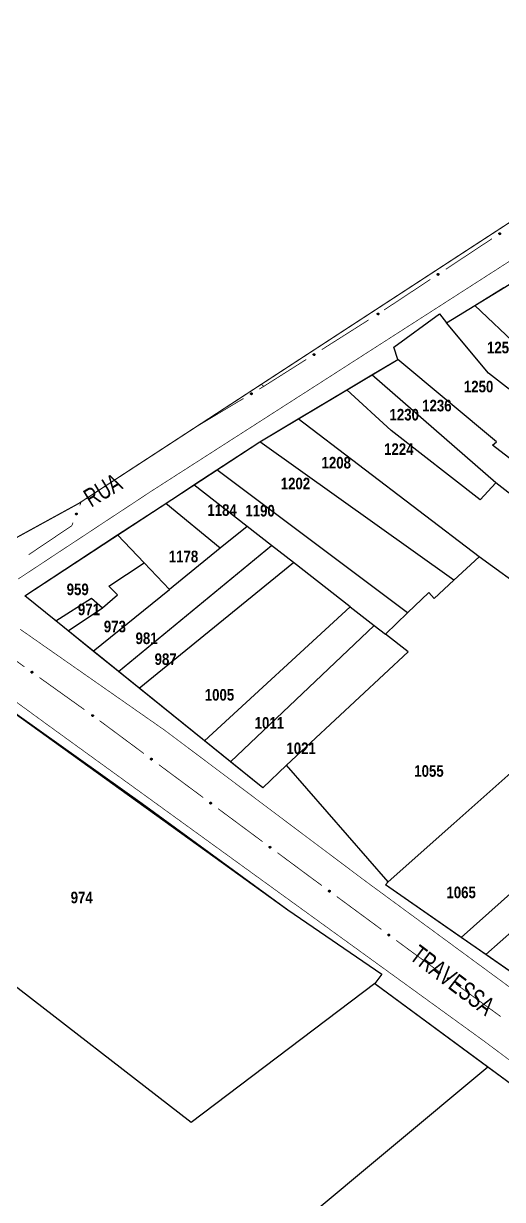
# Model space of a CAD drawing. Extents: x 200120 to 201962, y 4837541 to 4839252.
# Drawn here: x 200541.3 to 200645.1, y 4838831.1 to 4839085.9 of the extents above; entities that cross this region are included whole.
import ezdxf
from ezdxf.enums import TextEntityAlignment as Align

# ---------------------------------------------------------------- set-up
doc = ezdxf.new("R2010")
doc.units = 0
doc.header["$LTSCALE"] = 3
doc.header["$MEASUREMENT"] = 0
for name, color, linetype in [('CD-MALHA-LOTES', 40, 'CONTINUOUS'), ('LM-LIM-SETOR-FISCAL', 7, 'CONTINUOUS'), ('RU-QUADRAS', 210, 'CONTINUOUS'), ('SV-EIXO-RUA-PAV', 20, 'CONTINUOUS'), ('SV-RUA-PAVIM-S-GUIA-C-GUIA', 7, 'CONTINUOUS'), ('SV-TXT-RUA-PAV-S-GUIA-C-GUIA', 7, 'CONTINUOUS'), ('Th_NmrPort', 1, 'CONTINUOUS')]:
    doc.layers.add(name, color=color, linetype=linetype)
doc.styles.add('ARIAL', font='ARIAL.TTF')
doc.styles.get("Standard").update_dxf_attribs({"font": 'swisscbo.ttf'})
doc.linetypes.add('Limite', pattern='A,20,-3,[130,ltypeshp.shx,S=6.35,R=0,X=0,Y=0],-3,20', length=46)

msp = doc.modelspace()

# ---------------------------------------------------------------- linework, layer by layer
at = {"layer": 'CD-MALHA-LOTES'}
for p, q in [((200639.06, 4839024.85), (200645.35, 4839028.71)), ((200632.92, 4839021.07), (200639.06, 4839024.85)), ((200648.5, 4839015.92), (200639.06, 4839024.85)), ((200621.51, 4839015.84), (200631.4, 4839023.05)), ((200631.4, 4839023.05), (200632.92, 4839021.07)), ((200642.03, 4839010.17), (200632.92, 4839021.07)), ((200622.4, 4839013.17), (200621.51, 4839015.84)), ((200616.76, 4839009.8), (200622.4, 4839013.17)), ((200643.77, 4838995.28), (200622.4, 4839013.17)), ((200611.36, 4839006.57), (200616.76, 4839009.8)), ((200643.61, 4838986.44), (200616.76, 4839009.8)), ((200659.46, 4838996.6), (200642.03, 4839010.17)), ((200600.82, 4839000.28), (200611.36, 4839006.57)), ((200620.96, 4838997.73), (200611.36, 4839006.57)), ((200592.53, 4838995.33), (200600.82, 4839000.28)), ((200640, 4838970.4), (200600.82, 4839000.28)), ((200640.24, 4838982.73), (200620.96, 4838997.73)), ((200583.19, 4838989.21), (200592.53, 4838995.33)), ((200634.55, 4838965.36), (200592.53, 4838995.33)), ((200642.92, 4838994.56), (200643.77, 4838995.28)), ((200659.91, 4838981.47), (200642.92, 4838994.56)), ((200578.23, 4838985.96), (200583.19, 4838989.21)), ((200624.51, 4838958.28), (200583.19, 4838989.21)), ((200572.15, 4838981.97), (200578.23, 4838985.96)), ((200589.76, 4838976.97), (200578.23, 4838985.96)), ((200643.61, 4838986.44), (200640.24, 4838982.73)), ((200656.1, 4838976.65), (200643.61, 4838986.44)), ((200561.7, 4838975.13), (200572.15, 4838981.97)), ((200583.94, 4838972.26), (200572.15, 4838981.97)), ((200589.76, 4838976.97), (200583.94, 4838972.26)), ((200595.05, 4838972.84), (200589.76, 4838976.97)), ((200541.58, 4838961.94), (200561.7, 4838975.13)), ((200567.47, 4838969.07), (200561.7, 4838975.13)), ((200561.89, 4838945.56), (200595.05, 4838972.84)), ((200599.78, 4838969.15), (200595.05, 4838972.84)), ((200583.94, 4838972.26), (200572.92, 4838963.32)), ((200634.55, 4838965.36), (200640, 4838970.4)), ((200656.44, 4838958.43), (200640, 4838970.4)), ((200559.77, 4838964.06), (200567.47, 4838969.07)), ((200566.37, 4838941.94), (200599.78, 4838969.15)), ((200572.92, 4838963.32), (200567.47, 4838969.07)), ((200612.06, 4838959.58), (200599.78, 4838969.15)), ((200630.26, 4838961.39), (200634.55, 4838965.36)), ((200556.43, 4838949.96), (200572.92, 4838963.32)), ((200561.7, 4838962.14), (200559.77, 4838964.06)), ((200624.51, 4838958.28), (200629.07, 4838962.68)), ((200629.07, 4838962.68), (200630.26, 4838961.39)), ((200548.31, 4838956.51), (200541.58, 4838961.94)), ((200548.31, 4838956.51), (200556.02, 4838961.46)), ((200556.02, 4838961.46), (200558.44, 4838959.37)), ((200558.44, 4838959.37), (200561.7, 4838962.14)), ((200550.99, 4838954.35), (200558.44, 4838959.37)), ((200580.53, 4838930.52), (200612.06, 4838959.58)), ((200612.06, 4838959.58), (200617.25, 4838955.53)), ((200619.69, 4838953.63), (200624.51, 4838958.28)), ((200550.99, 4838954.35), (200548.31, 4838956.51)), ((200586.13, 4838926), (200617.25, 4838955.53)), ((200617.25, 4838955.53), (200619.69, 4838953.63)), ((200556.43, 4838949.96), (200550.99, 4838954.35)), ((200624.63, 4838949.77), (200619.69, 4838953.63)), ((200561.89, 4838945.56), (200556.43, 4838949.96)), ((200598.31, 4838925.24), (200624.63, 4838949.77)), ((200566.37, 4838941.94), (200561.89, 4838945.56)), ((200531.75, 4838942.04), (200567, 4838916.94)), ((200580.53, 4838930.52), (200566.37, 4838941.94)), ((200586.13, 4838926), (200580.53, 4838930.52)), ((200634.52, 4838912.61), (200652.94, 4838929.01)), ((200593.14, 4838920.34), (200586.13, 4838926)), ((200598.31, 4838925.24), (200593.14, 4838920.34)), ((200620.33, 4838899.96), (200598.31, 4838925.24)), ((200567, 4838916.94), (200598.56, 4838893.89)), ((200636.08, 4838887.93), (200667.22, 4838915.66)), ((200620.33, 4838899.96), (200634.52, 4838912.61)), ((200641.43, 4838884.21), (200671.97, 4838911.21)), ((200619.71, 4838899.31), (200620.33, 4838899.96)), ((200636.08, 4838887.93), (200619.71, 4838899.31)), ((200598.56, 4838893.89), (200618.93, 4838879.93)), ((200577.62, 4838847.82), (200526.94, 4838887.06)), ((200641.43, 4838884.21), (200636.08, 4838887.93)), ((200647.36, 4838880.08), (200641.43, 4838884.21)), ((200618.93, 4838879.93), (200617.42, 4838877.91)), ((200617.42, 4838877.91), (200577.62, 4838847.82)), ((200617.42, 4838877.91), (200641.85, 4838859.92)), ((200596.6, 4838822.17), (200641.85, 4838859.92)), ((200641.85, 4838859.92), (200677.23, 4838833.88))]:
    msp.add_line(p, q, dxfattribs=at)
at = {"layer": 'LM-LIM-SETOR-FISCAL', "linetype": 'Limite', "ltscale": 0.1, "const_width": 0.25}
msp.add_lwpolyline([(200521.68, 4838964.61), (200553.29, 4838981.96), (200564.39, 4838989.22), (200672.3, 4839059.61), (200684.22, 4839067.5), (200707.64, 4839083.14), (200717.52, 4839092.05), (200737.08, 4839117.29), (200754.26, 4839139.21), (200778.49, 4839169.85), (200794.49, 4839189.47), (200847.66, 4839252.11), (200852.14, 4839247.13), (200881.33, 4839202.85), (200892.4, 4839188.76), (200919.25, 4839149.87), (200940.67, 4839120.53), (200967.35, 4839077.3), (200978.06, 4839061.8), (200984.9, 4839052.16), (201020.3, 4839001.09), (201061.47, 4838944.21), (201080.55, 4838915.14)], dxfattribs=at)
at = {"layer": 'RU-QUADRAS', "color": 6, "linetype": 'Continuous'}
msp.add_lwpolyline([(200541.58, 4838961.94), (200592.53, 4838995.33), (200622.4, 4839013.17), (200621.51, 4839015.84), (200631.4, 4839023.05), (200632.92, 4839021.07), (200666.54, 4839041.71, 0.004584), (200761, 4838948.97), (200735.35, 4838925.27, 0.012379), (200669.53, 4838867.28), (200666.12, 4838867.04), (200619.71, 4838899.31), (200620.33, 4838899.96), (200598.31, 4838925.24), (200593.14, 4838920.34)], format="xyb", close=True, dxfattribs=at)
msp.add_lwpolyline([(200493.26, 4838802.33), (200533.03, 4838833.27), (200529.29, 4838837.46), (200488.36, 4838805.48, 0.015972), (200414.11, 4838873.56), (200428.09, 4838888.11), (200427.37, 4838888.89), (200521.94, 4838946.17), (200524, 4838946.16), (200531.12, 4838941.29), (200531.75, 4838942.04), (200598.56, 4838893.89), (200618.93, 4838879.93), (200617.42, 4838877.91), (200724.63, 4838798.92)], format="xyb", dxfattribs=at)
at = {"layer": 'SV-EIXO-RUA-PAV', "const_width": 0.18}
for points in [[(200632.78, 4839032.7), (200642.79, 4839039.32)], [(200619.43, 4839023.88), (200629.44, 4839030.5)], [(200605.93, 4839015.29), (200616.06, 4839021.72)], [(200593.38, 4839007.34), (200602.55, 4839013.15)], [(200592.4, 4839006.75), (200593.26, 4839007.27)], [(200592.81, 4839007.76), (200593.38, 4839007.34)], [(200593.26, 4839007.27), (200593.38, 4839007.34)], [(200578.67, 4838998.53), (200588.97, 4839004.7)], [(200553.52, 4838981.54), (200553.82, 4838982.31)], [(200551.79, 4838977.14), (200552.06, 4838977.82)], [(200542.44, 4838970.85), (200551.57, 4838976.99)], [(200551.57, 4838976.99), (200551.79, 4838977.14)], [(200531.75, 4838953.54), (200541.52, 4838946.56)], [(200544.77, 4838944.24), (200554.54, 4838937.26)], [(200557.77, 4838934.91), (200567.4, 4838927.76)], [(200570.62, 4838925.37), (200580.25, 4838918.22)], [(200583.46, 4838915.83), (200593.09, 4838908.68)], [(200596.31, 4838906.29), (200601.93, 4838902.12)], [(200601.93, 4838902.12), (200602.69, 4838901.55)], [(200602.69, 4838901.55), (200605.95, 4838899.15)], [(200609.17, 4838896.78), (200618.83, 4838889.66)], [(200622.05, 4838887.28), (200625.27, 4838884.91)], [(200625.27, 4838884.91), (200625.5, 4838884.74)], [(200625.5, 4838884.74), (200631.73, 4838880.2)], [(200634.97, 4838877.84), (200644.67, 4838870.78)]]:
    msp.add_lwpolyline(points, dxfattribs=at)
at = {"layer": 'SV-EIXO-RUA-PAV'}
for points in [[(200644.28, 4839040.43), (200644.28, 4839040.48), (200644.3, 4839040.52), (200644.33, 4839040.55), (200644.35, 4839040.57), (200644.39, 4839040.59), (200644.42, 4839040.6), (200644.46, 4839040.6), (200644.51, 4839040.59), (200644.55, 4839040.57), (200644.58, 4839040.55), (200644.6, 4839040.52), (200644.62, 4839040.49), (200644.63, 4839040.45), (200644.63, 4839040.41), (200644.62, 4839040.36), (200644.6, 4839040.32), (200644.58, 4839040.3), (200644.55, 4839040.27), (200644.52, 4839040.26), (200644.48, 4839040.25), (200644.44, 4839040.24), (200644.39, 4839040.26), (200644.35, 4839040.27), (200644.33, 4839040.3), (200644.31, 4839040.32), (200644.29, 4839040.36), (200644.28, 4839040.39), (200644.28, 4839040.43)], [(200630.93, 4839031.61), (200630.94, 4839031.66), (200630.95, 4839031.7), (200630.98, 4839031.73), (200631.01, 4839031.75), (200631.04, 4839031.77), (200631.07, 4839031.78), (200631.11, 4839031.78), (200631.16, 4839031.77), (200631.2, 4839031.75), (200631.23, 4839031.73), (200631.25, 4839031.7), (200631.27, 4839031.67), (200631.28, 4839031.63), (200631.28, 4839031.59), (200631.27, 4839031.54), (200631.25, 4839031.5), (200631.23, 4839031.48), (200631.2, 4839031.45), (200631.17, 4839031.44), (200631.13, 4839031.43), (200631.09, 4839031.42), (200631.04, 4839031.44), (200631, 4839031.45), (200630.98, 4839031.48), (200630.96, 4839031.5), (200630.94, 4839031.54), (200630.93, 4839031.57), (200630.93, 4839031.61)], [(200617.94, 4839023.03), (200617.95, 4839023.08), (200617.97, 4839023.12), (200617.99, 4839023.15), (200618.02, 4839023.17), (200618.05, 4839023.19), (200618.08, 4839023.2), (200618.13, 4839023.2), (200618.17, 4839023.19), (200618.21, 4839023.17), (200618.24, 4839023.15), (200618.26, 4839023.12), (200618.28, 4839023.09), (200618.29, 4839023.05), (200618.29, 4839023.01), (200618.28, 4839022.96), (200618.26, 4839022.92), (200618.24, 4839022.9), (200618.21, 4839022.87), (200618.18, 4839022.86), (200618.15, 4839022.85), (200618.1, 4839022.84), (200618.06, 4839022.86), (200618.02, 4839022.87), (200617.99, 4839022.9), (200617.97, 4839022.92), (200617.95, 4839022.96), (200617.94, 4839022.99), (200617.94, 4839023.03)], [(200604.06, 4839014.24), (200604.07, 4839014.29), (200604.09, 4839014.33), (200604.11, 4839014.35), (200604.14, 4839014.37), (200604.17, 4839014.39), (200604.21, 4839014.4), (200604.25, 4839014.4), (200604.3, 4839014.39), (200604.33, 4839014.37), (200604.36, 4839014.35), (200604.38, 4839014.32), (200604.4, 4839014.29), (200604.41, 4839014.25), (200604.41, 4839014.21), (200604.4, 4839014.16), (200604.38, 4839014.12), (200604.36, 4839014.1), (200604.33, 4839014.07), (200604.3, 4839014.06), (200604.26, 4839014.05), (200604.22, 4839014.05), (200604.17, 4839014.06), (200604.13, 4839014.08), (200604.11, 4839014.1), (200604.09, 4839014.13), (200604.07, 4839014.16), (200604.06, 4839014.2), (200604.06, 4839014.24)], [(200590.5, 4839005.75), (200590.51, 4839005.79), (200590.53, 4839005.83), (200590.56, 4839005.86), (200590.59, 4839005.88), (200590.62, 4839005.89), (200590.65, 4839005.9), (200590.7, 4839005.9), (200590.74, 4839005.89), (200590.78, 4839005.87), (200590.81, 4839005.85), (200590.83, 4839005.82), (200590.85, 4839005.79), (200590.85, 4839005.75), (200590.85, 4839005.71), (200590.84, 4839005.66), (200590.82, 4839005.62), (200590.8, 4839005.6), (200590.77, 4839005.57), (200590.74, 4839005.56), (200590.7, 4839005.55), (200590.66, 4839005.55), (200590.61, 4839005.56), (200590.57, 4839005.58), (200590.55, 4839005.61), (200590.53, 4839005.64), (200590.51, 4839005.67), (200590.5, 4839005.7), (200590.5, 4839005.75)], [(200552.63, 4838979.59), (200552.61, 4838979.63), (200552.61, 4838979.68), (200552.61, 4838979.71), (200552.62, 4838979.74), (200552.64, 4838979.78), (200552.66, 4838979.81), (200552.69, 4838979.83), (200552.74, 4838979.85), (200552.78, 4838979.86), (200552.82, 4838979.86), (200552.85, 4838979.85), (200552.88, 4838979.83), (200552.91, 4838979.81), (200552.94, 4838979.77), (200552.96, 4838979.73), (200552.96, 4838979.69), (200552.96, 4838979.65), (200552.95, 4838979.62), (200552.93, 4838979.58), (200552.91, 4838979.56), (200552.88, 4838979.53), (200552.83, 4838979.51), (200552.79, 4838979.5), (200552.75, 4838979.51), (200552.72, 4838979.52), (200552.69, 4838979.53), (200552.66, 4838979.55), (200552.63, 4838979.59)], [(200543.09, 4838945.57), (200543.14, 4838945.58), (200543.18, 4838945.58), (200543.22, 4838945.57), (200543.25, 4838945.55), (200543.27, 4838945.52), (200543.29, 4838945.5), (200543.31, 4838945.46), (200543.32, 4838945.41), (200543.32, 4838945.37), (200543.31, 4838945.33), (200543.29, 4838945.3), (200543.27, 4838945.27), (200543.23, 4838945.25), (200543.2, 4838945.24), (200543.15, 4838945.23), (200543.11, 4838945.23), (200543.07, 4838945.24), (200543.04, 4838945.26), (200543.01, 4838945.28), (200542.99, 4838945.31), (200542.97, 4838945.35), (200542.97, 4838945.4), (200542.97, 4838945.44), (200542.98, 4838945.48), (200543, 4838945.51), (200543.02, 4838945.53), (200543.05, 4838945.56), (200543.09, 4838945.57)], [(200556.24, 4838936.18), (200556.29, 4838936.19), (200556.33, 4838936.19), (200556.37, 4838936.18), (200556.39, 4838936.16), (200556.42, 4838936.13), (200556.44, 4838936.1), (200556.46, 4838936.07), (200556.47, 4838936.02), (200556.46, 4838935.97), (200556.45, 4838935.94), (200556.43, 4838935.91), (200556.41, 4838935.88), (200556.38, 4838935.86), (200556.34, 4838935.84), (200556.29, 4838935.84), (200556.25, 4838935.84), (200556.21, 4838935.85), (200556.18, 4838935.87), (200556.16, 4838935.9), (200556.14, 4838935.93), (200556.12, 4838935.97), (200556.11, 4838936.01), (200556.12, 4838936.06), (200556.13, 4838936.09), (200556.15, 4838936.12), (200556.17, 4838936.15), (200556.2, 4838936.17), (200556.24, 4838936.18)], [(200568.96, 4838926.74), (200569.01, 4838926.74), (200569.05, 4838926.74), (200569.09, 4838926.73), (200569.12, 4838926.71), (200569.14, 4838926.69), (200569.16, 4838926.66), (200569.18, 4838926.62), (200569.19, 4838926.57), (200569.18, 4838926.53), (200569.17, 4838926.49), (200569.15, 4838926.46), (200569.13, 4838926.44), (200569.1, 4838926.41), (200569.06, 4838926.4), (200569.01, 4838926.39), (200568.97, 4838926.39), (200568.94, 4838926.41), (200568.9, 4838926.43), (200568.88, 4838926.45), (200568.86, 4838926.48), (200568.84, 4838926.52), (200568.83, 4838926.57), (200568.84, 4838926.61), (200568.85, 4838926.64), (200568.87, 4838926.67), (200568.89, 4838926.7), (200568.92, 4838926.72), (200568.96, 4838926.74)], [(200581.81, 4838917.2), (200581.85, 4838917.21), (200581.9, 4838917.2), (200581.93, 4838917.19), (200581.96, 4838917.17), (200581.99, 4838917.15), (200582.01, 4838917.12), (200582.03, 4838917.08), (200582.03, 4838917.03), (200582.03, 4838916.99), (200582.02, 4838916.95), (200582, 4838916.92), (200581.97, 4838916.9), (200581.94, 4838916.87), (200581.9, 4838916.86), (200581.86, 4838916.85), (200581.81, 4838916.85), (200581.78, 4838916.87), (200581.75, 4838916.89), (200581.72, 4838916.91), (200581.7, 4838916.94), (200581.69, 4838916.98), (200581.68, 4838917.03), (200581.68, 4838917.07), (200581.69, 4838917.1), (200581.71, 4838917.13), (200581.74, 4838917.16), (200581.77, 4838917.18), (200581.81, 4838917.2)], [(200594.65, 4838907.66), (200594.7, 4838907.67), (200594.74, 4838907.66), (200594.78, 4838907.65), (200594.81, 4838907.63), (200594.83, 4838907.61), (200594.85, 4838907.58), (200594.87, 4838907.54), (200594.88, 4838907.49), (200594.87, 4838907.45), (200594.86, 4838907.41), (200594.84, 4838907.38), (200594.82, 4838907.36), (200594.79, 4838907.33), (200594.75, 4838907.32), (200594.7, 4838907.31), (200594.66, 4838907.31), (200594.63, 4838907.33), (200594.59, 4838907.35), (200594.57, 4838907.37), (200594.55, 4838907.4), (200594.53, 4838907.44), (200594.52, 4838907.49), (200594.53, 4838907.53), (200594.54, 4838907.56), (200594.56, 4838907.59), (200594.58, 4838907.62), (200594.61, 4838907.64), (200594.65, 4838907.66)], [(200607.51, 4838898.14), (200607.56, 4838898.14), (200607.6, 4838898.14), (200607.64, 4838898.13), (200607.66, 4838898.11), (200607.69, 4838898.09), (200607.71, 4838898.06), (200607.73, 4838898.02), (200607.74, 4838897.97), (200607.73, 4838897.93), (200607.72, 4838897.89), (200607.7, 4838897.86), (200607.68, 4838897.83), (200607.65, 4838897.81), (200607.61, 4838897.8), (200607.56, 4838897.79), (200607.52, 4838897.79), (200607.48, 4838897.81), (200607.45, 4838897.82), (200607.43, 4838897.85), (200607.41, 4838897.88), (200607.39, 4838897.92), (200607.38, 4838897.96), (200607.39, 4838898.01), (200607.4, 4838898.04), (200607.42, 4838898.07), (200607.44, 4838898.1), (200607.47, 4838898.12), (200607.51, 4838898.14)], [(200620.39, 4838888.64), (200620.44, 4838888.65), (200620.48, 4838888.65), (200620.52, 4838888.64), (200620.54, 4838888.62), (200620.57, 4838888.59), (200620.59, 4838888.56), (200620.61, 4838888.53), (200620.62, 4838888.48), (200620.61, 4838888.43), (200620.6, 4838888.4), (200620.58, 4838888.37), (200620.56, 4838888.34), (200620.53, 4838888.32), (200620.49, 4838888.3), (200620.44, 4838888.3), (200620.4, 4838888.3), (200620.36, 4838888.31), (200620.33, 4838888.33), (200620.31, 4838888.36), (200620.29, 4838888.39), (200620.27, 4838888.42), (200620.26, 4838888.47), (200620.27, 4838888.51), (200620.28, 4838888.55), (200620.3, 4838888.58), (200620.32, 4838888.61), (200620.35, 4838888.63), (200620.39, 4838888.64)], [(200633.3, 4838879.19), (200633.35, 4838879.2), (200633.39, 4838879.2), (200633.43, 4838879.19), (200633.45, 4838879.17), (200633.48, 4838879.14), (200633.5, 4838879.12), (200633.52, 4838879.08), (200633.53, 4838879.03), (200633.52, 4838878.99), (200633.51, 4838878.95), (200633.49, 4838878.92), (200633.47, 4838878.89), (200633.44, 4838878.87), (200633.4, 4838878.86), (200633.35, 4838878.85), (200633.31, 4838878.85), (200633.28, 4838878.86), (200633.25, 4838878.88), (200633.22, 4838878.91), (200633.2, 4838878.94), (200633.18, 4838878.97), (200633.17, 4838879.02), (200633.18, 4838879.06), (200633.19, 4838879.1), (200633.21, 4838879.13), (200633.23, 4838879.16), (200633.26, 4838879.18), (200633.3, 4838879.19)]]:
    msp.add_lwpolyline(points, close=True, dxfattribs=at)
for points in [[(200644.28, 4839040.48), (200644.42, 4839040.6)], [(200644.28, 4839040.43), (200644.46, 4839040.6)], [(200644.28, 4839040.39), (200644.51, 4839040.59)], [(200644.28, 4839040.46), (200644.44, 4839040.59)], [(200644.28, 4839040.41), (200644.48, 4839040.59)], [(200644.29, 4839040.38), (200644.53, 4839040.58)], [(200644.29, 4839040.5), (200644.4, 4839040.58)], [(200644.29, 4839040.36), (200644.55, 4839040.57)], [(200644.3, 4839040.52), (200644.39, 4839040.59)], [(200644.3, 4839040.34), (200644.56, 4839040.56)], [(200644.31, 4839040.32), (200644.58, 4839040.55)], [(200644.32, 4839040.31), (200644.59, 4839040.53)], [(200644.33, 4839040.3), (200644.6, 4839040.52)], [(200644.34, 4839040.29), (200644.61, 4839040.5)], [(200644.35, 4839040.27), (200644.62, 4839040.49)], [(200644.38, 4839040.26), (200644.62, 4839040.47)], [(200644.39, 4839040.26), (200644.63, 4839040.45)], [(200644.42, 4839040.25), (200644.63, 4839040.43)], [(200644.44, 4839040.24), (200644.63, 4839040.41)], [(200644.46, 4839040.25), (200644.62, 4839040.38)], [(200644.48, 4839040.25), (200644.62, 4839040.36)], [(200644.5, 4839040.25), (200644.6, 4839040.34)], [(200644.52, 4839040.26), (200644.6, 4839040.32)], [(200630.93, 4839031.61), (200631.11, 4839031.78)], [(200630.93, 4839031.57), (200631.16, 4839031.77)], [(200630.93, 4839031.64), (200631.09, 4839031.77)], [(200630.93, 4839031.59), (200631.13, 4839031.77)], [(200630.94, 4839031.66), (200631.07, 4839031.78)], [(200630.94, 4839031.56), (200631.18, 4839031.76)], [(200630.94, 4839031.54), (200631.2, 4839031.75)], [(200630.95, 4839031.7), (200631.04, 4839031.77)], [(200630.95, 4839031.68), (200631.05, 4839031.77)], [(200630.95, 4839031.52), (200631.21, 4839031.74)], [(200630.96, 4839031.5), (200631.23, 4839031.73)], [(200630.97, 4839031.49), (200631.24, 4839031.71)], [(200630.98, 4839031.48), (200631.25, 4839031.7)], [(200630.99, 4839031.47), (200631.26, 4839031.68)], [(200631, 4839031.45), (200631.27, 4839031.67)], [(200631.03, 4839031.44), (200631.27, 4839031.65)], [(200631.04, 4839031.44), (200631.28, 4839031.63)], [(200631.07, 4839031.43), (200631.28, 4839031.61)], [(200631.09, 4839031.42), (200631.28, 4839031.59)], [(200631.12, 4839031.43), (200631.27, 4839031.56)], [(200631.13, 4839031.43), (200631.27, 4839031.54)], [(200631.15, 4839031.44), (200631.26, 4839031.52)], [(200631.17, 4839031.44), (200631.25, 4839031.5)], [(200617.94, 4839023.03), (200618.13, 4839023.2)], [(200617.94, 4839022.99), (200618.17, 4839023.19)], [(200617.94, 4839023.01), (200618.15, 4839023.19)], [(200617.95, 4839023.08), (200618.08, 4839023.2)], [(200617.95, 4839023.06), (200618.1, 4839023.19)], [(200617.95, 4839022.97), (200618.19, 4839023.18)], [(200617.95, 4839022.96), (200618.21, 4839023.17)], [(200617.96, 4839023.1), (200618.06, 4839023.18)], [(200617.96, 4839022.94), (200618.22, 4839023.16)], [(200617.97, 4839023.12), (200618.05, 4839023.19)], [(200617.97, 4839022.92), (200618.24, 4839023.15)], [(200617.98, 4839022.91), (200618.25, 4839023.13)], [(200617.99, 4839022.9), (200618.26, 4839023.12)], [(200618.01, 4839022.89), (200618.27, 4839023.1)], [(200618.02, 4839022.87), (200618.28, 4839023.09)], [(200618.04, 4839022.86), (200618.28, 4839023.07)], [(200618.06, 4839022.86), (200618.29, 4839023.05)], [(200618.08, 4839022.85), (200618.29, 4839023.03)], [(200618.1, 4839022.84), (200618.29, 4839023.01)], [(200618.13, 4839022.85), (200618.28, 4839022.98)], [(200618.15, 4839022.85), (200618.28, 4839022.96)], [(200618.17, 4839022.85), (200618.27, 4839022.94)], [(200618.18, 4839022.86), (200618.26, 4839022.92)], [(200604.06, 4839014.24), (200604.25, 4839014.4)], [(200604.06, 4839014.26), (200604.22, 4839014.4)], [(200604.06, 4839014.2), (200604.3, 4839014.39)], [(200604.06, 4839014.22), (200604.27, 4839014.39)], [(200604.07, 4839014.29), (200604.21, 4839014.4)], [(200604.07, 4839014.18), (200604.31, 4839014.38)], [(200604.07, 4839014.16), (200604.33, 4839014.37)], [(200604.08, 4839014.31), (200604.18, 4839014.39)], [(200604.08, 4839014.15), (200604.34, 4839014.36)], [(200604.09, 4839014.33), (200604.17, 4839014.39)], [(200604.09, 4839014.13), (200604.36, 4839014.35)], [(200604.1, 4839014.12), (200604.37, 4839014.33)], [(200604.11, 4839014.1), (200604.38, 4839014.32)], [(200604.12, 4839014.09), (200604.39, 4839014.3)], [(200604.13, 4839014.08), (200604.4, 4839014.29)], [(200604.16, 4839014.07), (200604.4, 4839014.27)], [(200604.17, 4839014.06), (200604.41, 4839014.25)], [(200604.2, 4839014.06), (200604.41, 4839014.23)], [(200604.22, 4839014.05), (200604.41, 4839014.21)], [(200604.24, 4839014.05), (200604.4, 4839014.18)], [(200604.26, 4839014.05), (200604.4, 4839014.16)], [(200604.28, 4839014.06), (200604.39, 4839014.14)], [(200604.3, 4839014.06), (200604.38, 4839014.12)], [(200590.5, 4839005.75), (200590.7, 4839005.9)], [(200590.5, 4839005.7), (200590.74, 4839005.89)], [(200590.5, 4839005.72), (200590.72, 4839005.89)], [(200590.51, 4839005.79), (200590.65, 4839005.9)], [(200590.51, 4839005.77), (200590.67, 4839005.9)], [(200590.51, 4839005.69), (200590.76, 4839005.88)], [(200590.51, 4839005.67), (200590.78, 4839005.87)], [(200590.52, 4839005.82), (200590.63, 4839005.89)], [(200590.52, 4839005.65), (200590.79, 4839005.86)], [(200590.53, 4839005.83), (200590.62, 4839005.89)], [(200590.53, 4839005.64), (200590.81, 4839005.85)], [(200590.54, 4839005.62), (200590.82, 4839005.83)], [(200590.55, 4839005.61), (200590.83, 4839005.82)], [(200590.56, 4839005.6), (200590.84, 4839005.8)], [(200590.57, 4839005.58), (200590.85, 4839005.79)], [(200590.59, 4839005.57), (200590.85, 4839005.76)], [(200590.61, 4839005.56), (200590.85, 4839005.75)], [(200590.64, 4839005.56), (200590.85, 4839005.73)], [(200590.66, 4839005.55), (200590.85, 4839005.71)], [(200590.68, 4839005.56), (200590.84, 4839005.68)], [(200590.7, 4839005.55), (200590.84, 4839005.66)], [(200590.72, 4839005.56), (200590.83, 4839005.64)], [(200590.74, 4839005.56), (200590.82, 4839005.62)], [(200552.61, 4838979.63), (200552.66, 4838979.81)], [(200552.61, 4838979.68), (200552.64, 4838979.78)], [(200552.61, 4838979.66), (200552.64, 4838979.78)], [(200552.62, 4838979.61), (200552.67, 4838979.81)], [(200552.63, 4838979.59), (200552.69, 4838979.83)], [(200552.65, 4838979.57), (200552.71, 4838979.84)], [(200552.66, 4838979.55), (200552.74, 4838979.85)], [(200552.68, 4838979.55), (200552.75, 4838979.85)], [(200552.69, 4838979.53), (200552.78, 4838979.86)], [(200552.7, 4838979.53), (200552.79, 4838979.85)], [(200552.72, 4838979.52), (200552.82, 4838979.86)], [(200552.74, 4838979.51), (200552.83, 4838979.85)], [(200552.75, 4838979.51), (200552.85, 4838979.85)], [(200552.77, 4838979.51), (200552.86, 4838979.84)], [(200552.79, 4838979.5), (200552.88, 4838979.83)], [(200552.81, 4838979.51), (200552.89, 4838979.81)], [(200552.83, 4838979.51), (200552.91, 4838979.81)], [(200552.85, 4838979.52), (200552.92, 4838979.79)], [(200552.88, 4838979.53), (200552.94, 4838979.77)], [(200552.89, 4838979.55), (200552.94, 4838979.74)], [(200552.91, 4838979.56), (200552.96, 4838979.73)], [(200552.92, 4838979.57), (200552.96, 4838979.7)], [(200552.93, 4838979.58), (200552.96, 4838979.69)], [(200542.97, 4838945.44), (200543.27, 4838945.27)], [(200542.97, 4838945.42), (200543.25, 4838945.27)], [(200542.97, 4838945.4), (200543.23, 4838945.25)], [(200542.97, 4838945.37), (200543.21, 4838945.25)], [(200542.97, 4838945.35), (200543.2, 4838945.24)], [(200542.98, 4838945.48), (200543.29, 4838945.3)], [(200542.98, 4838945.46), (200543.27, 4838945.29)], [(200542.99, 4838945.49), (200543.29, 4838945.31)], [(200542.99, 4838945.33), (200543.17, 4838945.24)], [(200542.99, 4838945.31), (200543.15, 4838945.23)], [(200543, 4838945.51), (200543.31, 4838945.33)], [(200543.01, 4838945.3), (200543.12, 4838945.23)], [(200543.01, 4838945.28), (200543.11, 4838945.23)], [(200543.02, 4838945.53), (200543.32, 4838945.37)], [(200543.02, 4838945.52), (200543.31, 4838945.35)], [(200543.04, 4838945.54), (200543.32, 4838945.39)], [(200543.05, 4838945.56), (200543.32, 4838945.41)], [(200543.07, 4838945.56), (200543.31, 4838945.43)], [(200543.09, 4838945.57), (200543.31, 4838945.46)], [(200543.12, 4838945.58), (200543.3, 4838945.48)], [(200543.14, 4838945.58), (200543.29, 4838945.5)], [(200543.16, 4838945.58), (200543.28, 4838945.51)], [(200543.18, 4838945.58), (200543.27, 4838945.52)], [(200556.11, 4838936.01), (200556.38, 4838935.86)], [(200556.12, 4838936.06), (200556.41, 4838935.88)], [(200556.12, 4838936.03), (200556.39, 4838935.87)], [(200556.12, 4838935.99), (200556.36, 4838935.85)], [(200556.12, 4838935.97), (200556.34, 4838935.84)], [(200556.13, 4838936.09), (200556.43, 4838935.91)], [(200556.13, 4838936.07), (200556.42, 4838935.9)], [(200556.13, 4838935.94), (200556.31, 4838935.85)], [(200556.14, 4838936.1), (200556.44, 4838935.92)], [(200556.14, 4838935.93), (200556.29, 4838935.84)], [(200556.15, 4838936.12), (200556.45, 4838935.94)], [(200556.15, 4838935.91), (200556.26, 4838935.84)], [(200556.16, 4838936.13), (200556.45, 4838935.96)], [(200556.16, 4838935.9), (200556.25, 4838935.84)], [(200556.17, 4838936.15), (200556.46, 4838935.97)], [(200556.19, 4838936.15), (200556.46, 4838936)], [(200556.2, 4838936.17), (200556.47, 4838936.02)], [(200556.22, 4838936.17), (200556.46, 4838936.04)], [(200556.24, 4838936.18), (200556.46, 4838936.07)], [(200556.27, 4838936.19), (200556.45, 4838936.09)], [(200556.29, 4838936.19), (200556.44, 4838936.1)], [(200556.31, 4838936.19), (200556.42, 4838936.12)], [(200556.33, 4838936.19), (200556.42, 4838936.13)], [(200568.83, 4838926.57), (200569.1, 4838926.41)], [(200568.84, 4838926.61), (200569.13, 4838926.44)], [(200568.84, 4838926.59), (200569.11, 4838926.43)], [(200568.84, 4838926.54), (200569.08, 4838926.41)], [(200568.84, 4838926.52), (200569.06, 4838926.4)], [(200568.85, 4838926.64), (200569.15, 4838926.46)], [(200568.85, 4838926.62), (200569.14, 4838926.45)], [(200568.85, 4838926.5), (200569.03, 4838926.4)], [(200568.86, 4838926.66), (200569.16, 4838926.47)], [(200568.86, 4838926.48), (200569.01, 4838926.39)], [(200568.87, 4838926.67), (200569.17, 4838926.49)], [(200568.87, 4838926.46), (200568.98, 4838926.4)], [(200568.88, 4838926.68), (200569.17, 4838926.51)], [(200568.88, 4838926.45), (200568.97, 4838926.39)], [(200568.89, 4838926.7), (200569.18, 4838926.53)], [(200568.91, 4838926.71), (200569.18, 4838926.55)], [(200568.92, 4838926.72), (200569.19, 4838926.57)], [(200568.94, 4838926.73), (200569.18, 4838926.6)], [(200568.96, 4838926.74), (200569.18, 4838926.62)], [(200568.99, 4838926.74), (200569.17, 4838926.64)], [(200569.01, 4838926.74), (200569.16, 4838926.66)], [(200569.03, 4838926.74), (200569.14, 4838926.68)], [(200569.05, 4838926.74), (200569.14, 4838926.69)], [(200581.68, 4838917.07), (200581.97, 4838916.9)], [(200581.68, 4838917.05), (200581.95, 4838916.89)], [(200581.68, 4838917.03), (200581.94, 4838916.87)], [(200581.69, 4838917.1), (200582, 4838916.92)], [(200581.69, 4838917.08), (200581.98, 4838916.91)], [(200581.69, 4838917), (200581.92, 4838916.87)], [(200581.69, 4838916.98), (200581.9, 4838916.86)], [(200581.7, 4838916.96), (200581.87, 4838916.86)], [(200581.7, 4838916.94), (200581.86, 4838916.85)], [(200581.71, 4838917.13), (200582.02, 4838916.95)], [(200581.71, 4838917.12), (200582, 4838916.94)], [(200581.72, 4838916.92), (200581.83, 4838916.86)], [(200581.72, 4838916.91), (200581.81, 4838916.85)], [(200581.73, 4838917.14), (200582.02, 4838916.97)], [(200581.74, 4838917.16), (200582.03, 4838916.99)], [(200581.76, 4838917.17), (200582.03, 4838917.01)], [(200581.77, 4838917.18), (200582.03, 4838917.03)], [(200581.79, 4838917.19), (200582.03, 4838917.06)], [(200581.81, 4838917.2), (200582.03, 4838917.08)], [(200581.83, 4838917.2), (200582.01, 4838917.1)], [(200581.85, 4838917.21), (200582.01, 4838917.12)], [(200581.88, 4838917.2), (200581.99, 4838917.14)], [(200581.9, 4838917.2), (200581.99, 4838917.15)], [(200594.52, 4838907.49), (200594.79, 4838907.33)], [(200594.53, 4838907.53), (200594.82, 4838907.36)], [(200594.53, 4838907.51), (200594.8, 4838907.35)], [(200594.53, 4838907.46), (200594.77, 4838907.33)], [(200594.53, 4838907.44), (200594.75, 4838907.32)], [(200594.54, 4838907.56), (200594.84, 4838907.38)], [(200594.54, 4838907.54), (200594.83, 4838907.37)], [(200594.54, 4838907.42), (200594.72, 4838907.32)], [(200594.55, 4838907.58), (200594.85, 4838907.4)], [(200594.55, 4838907.4), (200594.7, 4838907.31)], [(200594.56, 4838907.59), (200594.86, 4838907.41)], [(200594.56, 4838907.38), (200594.67, 4838907.32)], [(200594.57, 4838907.6), (200594.86, 4838907.43)], [(200594.57, 4838907.37), (200594.66, 4838907.31)], [(200594.58, 4838907.62), (200594.87, 4838907.45)], [(200594.6, 4838907.63), (200594.87, 4838907.47)], [(200594.61, 4838907.64), (200594.88, 4838907.49)], [(200594.63, 4838907.65), (200594.87, 4838907.52)], [(200594.65, 4838907.66), (200594.87, 4838907.54)], [(200594.68, 4838907.66), (200594.86, 4838907.56)], [(200594.7, 4838907.67), (200594.85, 4838907.58)], [(200594.72, 4838907.66), (200594.84, 4838907.6)], [(200594.74, 4838907.66), (200594.83, 4838907.61)], [(200607.38, 4838897.98), (200607.66, 4838897.83)], [(200607.38, 4838897.96), (200607.65, 4838897.81)], [(200607.39, 4838898.02), (200607.69, 4838897.85)], [(200607.39, 4838898.01), (200607.68, 4838897.83)], [(200607.39, 4838897.94), (200607.63, 4838897.81)], [(200607.39, 4838897.92), (200607.61, 4838897.8)], [(200607.4, 4838898.04), (200607.7, 4838897.86)], [(200607.4, 4838897.9), (200607.58, 4838897.8)], [(200607.41, 4838898.05), (200607.71, 4838897.87)], [(200607.41, 4838897.88), (200607.56, 4838897.79)], [(200607.42, 4838898.07), (200607.72, 4838897.89)], [(200607.42, 4838897.86), (200607.53, 4838897.79)], [(200607.43, 4838898.08), (200607.72, 4838897.91)], [(200607.43, 4838897.85), (200607.52, 4838897.79)], [(200607.44, 4838898.1), (200607.73, 4838897.93)], [(200607.46, 4838898.11), (200607.73, 4838897.95)], [(200607.47, 4838898.12), (200607.74, 4838897.97)], [(200607.49, 4838898.13), (200607.73, 4838897.99)], [(200607.51, 4838898.14), (200607.73, 4838898.02)], [(200607.53, 4838898.14), (200607.71, 4838898.04)], [(200607.56, 4838898.14), (200607.71, 4838898.06)], [(200607.58, 4838898.14), (200607.69, 4838898.08)], [(200607.6, 4838898.14), (200607.69, 4838898.09)], [(200620.35, 4838888.63), (200620.62, 4838888.48)], [(200620.37, 4838888.63), (200620.61, 4838888.5)], [(200620.39, 4838888.64), (200620.61, 4838888.53)], [(200620.42, 4838888.65), (200620.59, 4838888.55)], [(200620.44, 4838888.65), (200620.59, 4838888.56)], [(200620.46, 4838888.65), (200620.57, 4838888.58)], [(200620.48, 4838888.65), (200620.57, 4838888.59)], [(200620.26, 4838888.49), (200620.54, 4838888.33)], [(200620.26, 4838888.47), (200620.53, 4838888.32)], [(200620.27, 4838888.53), (200620.57, 4838888.36)], [(200620.27, 4838888.51), (200620.56, 4838888.34)], [(200620.27, 4838888.45), (200620.51, 4838888.31)], [(200620.27, 4838888.42), (200620.49, 4838888.3)], [(200620.28, 4838888.55), (200620.58, 4838888.37)], [(200620.28, 4838888.4), (200620.46, 4838888.3)], [(200620.29, 4838888.56), (200620.59, 4838888.38)], [(200620.29, 4838888.39), (200620.44, 4838888.3)], [(200620.3, 4838888.58), (200620.6, 4838888.4)], [(200620.3, 4838888.37), (200620.41, 4838888.3)], [(200620.31, 4838888.59), (200620.6, 4838888.42)], [(200620.31, 4838888.36), (200620.4, 4838888.3)], [(200620.32, 4838888.61), (200620.61, 4838888.43)], [(200620.34, 4838888.61), (200620.61, 4838888.46)], [(200633.17, 4838879.02), (200633.44, 4838878.87)], [(200633.18, 4838879.06), (200633.47, 4838878.89)], [(200633.18, 4838879.04), (200633.45, 4838878.89)], [(200633.18, 4838879), (200633.42, 4838878.87)], [(200633.18, 4838878.97), (200633.4, 4838878.86)], [(200633.19, 4838879.1), (200633.49, 4838878.92)], [(200633.19, 4838879.08), (200633.48, 4838878.91)], [(200633.2, 4838879.11), (200633.5, 4838878.93)], [(200633.2, 4838878.95), (200633.37, 4838878.86)], [(200633.2, 4838878.94), (200633.35, 4838878.85)], [(200633.21, 4838879.13), (200633.51, 4838878.95)], [(200633.21, 4838878.92), (200633.33, 4838878.85)], [(200633.22, 4838879.14), (200633.51, 4838878.97)], [(200633.22, 4838878.91), (200633.31, 4838878.85)], [(200633.23, 4838879.16), (200633.52, 4838878.99)], [(200633.25, 4838879.16), (200633.52, 4838879.01)], [(200633.26, 4838879.18), (200633.53, 4838879.03)], [(200633.28, 4838879.18), (200633.52, 4838879.05)], [(200633.3, 4838879.19), (200633.52, 4838879.08)], [(200633.33, 4838879.2), (200633.51, 4838879.1)], [(200633.35, 4838879.2), (200633.5, 4838879.12)], [(200633.37, 4838879.2), (200633.48, 4838879.13)], [(200633.39, 4838879.2), (200633.48, 4838879.14)]]:
    msp.add_lwpolyline(points, dxfattribs=at)
at = {"layer": 'SV-RUA-PAVIM-S-GUIA-C-GUIA', "const_width": 0.15}
for points in [[(200609.08, 4839010.34), (200646.65, 4839034.48)], [(200569, 4838984.61), (200609.08, 4839010.34)], [(200540.19, 4838965.6), (200569, 4838984.61)], [(200571.93, 4838932.79), (200540.61, 4838954.69)], [(200521.59, 4838952.22), (200546.29, 4838934.16)], [(200546.29, 4838934.16), (200640.61, 4838865.79)], [(200614.89, 4838900.48), (200571.93, 4838932.79)], [(200651.3, 4838873.7), (200614.89, 4838900.48)], [(200640.61, 4838865.79), (200727.39, 4838801.13)]]:
    msp.add_lwpolyline(points, dxfattribs=at)

# ---------------------------------------------------------------- texts
at = {"layer": 'SV-TXT-RUA-PAV-S-GUIA-C-GUIA', "style": 'ARIAL', "width": 0.7}
for s, rotation, p in [('RUA', 31, (200555.97, 4838981.02)), ('TRAVESSA', 323, (200624.71, 4838883.34))]:
    msp.add_text(s, height=4, rotation=rotation, dxfattribs=at).set_placement(p)
at = {"layer": 'Th_NmrPort', "color": 1}
for s, p in [('1256', (200641.7, 4839015.73)), ('1250', (200636.7, 4839007.28)), ('1236', (200627.66, 4839003.16)), ('1230', (200620.59, 4839001.19)), ('1224', (200619.42, 4838993.73)), ('1208', (200605.87, 4838990.79)), ('1202', (200597.03, 4838986.27)), ('1184', (200581.14, 4838980.52)), ('1190', (200589.37, 4838980.38)), ('1178', (200572.79, 4838970.47)), ('959', (200550.67, 4838963.34)), ('971', (200553.11, 4838958.99)), ('973', (200558.72, 4838955.29)), ('981', (200565.59, 4838952.74)), ('987', (200569.72, 4838948.22)), ('1005', (200580.58, 4838940.49)), ('1011', (200591.38, 4838934.4)), ('1021', (200598.26, 4838928.9)), ('1055', (200625.95, 4838923.99)), ('1065', (200632.92, 4838897.68)), ('974', (200551.54, 4838896.58))]:
    msp.add_text(s, height=2.5, dxfattribs=at).set_placement(p, align=Align.MIDDLE_LEFT)

doc.saveas('drawing.dxf')
